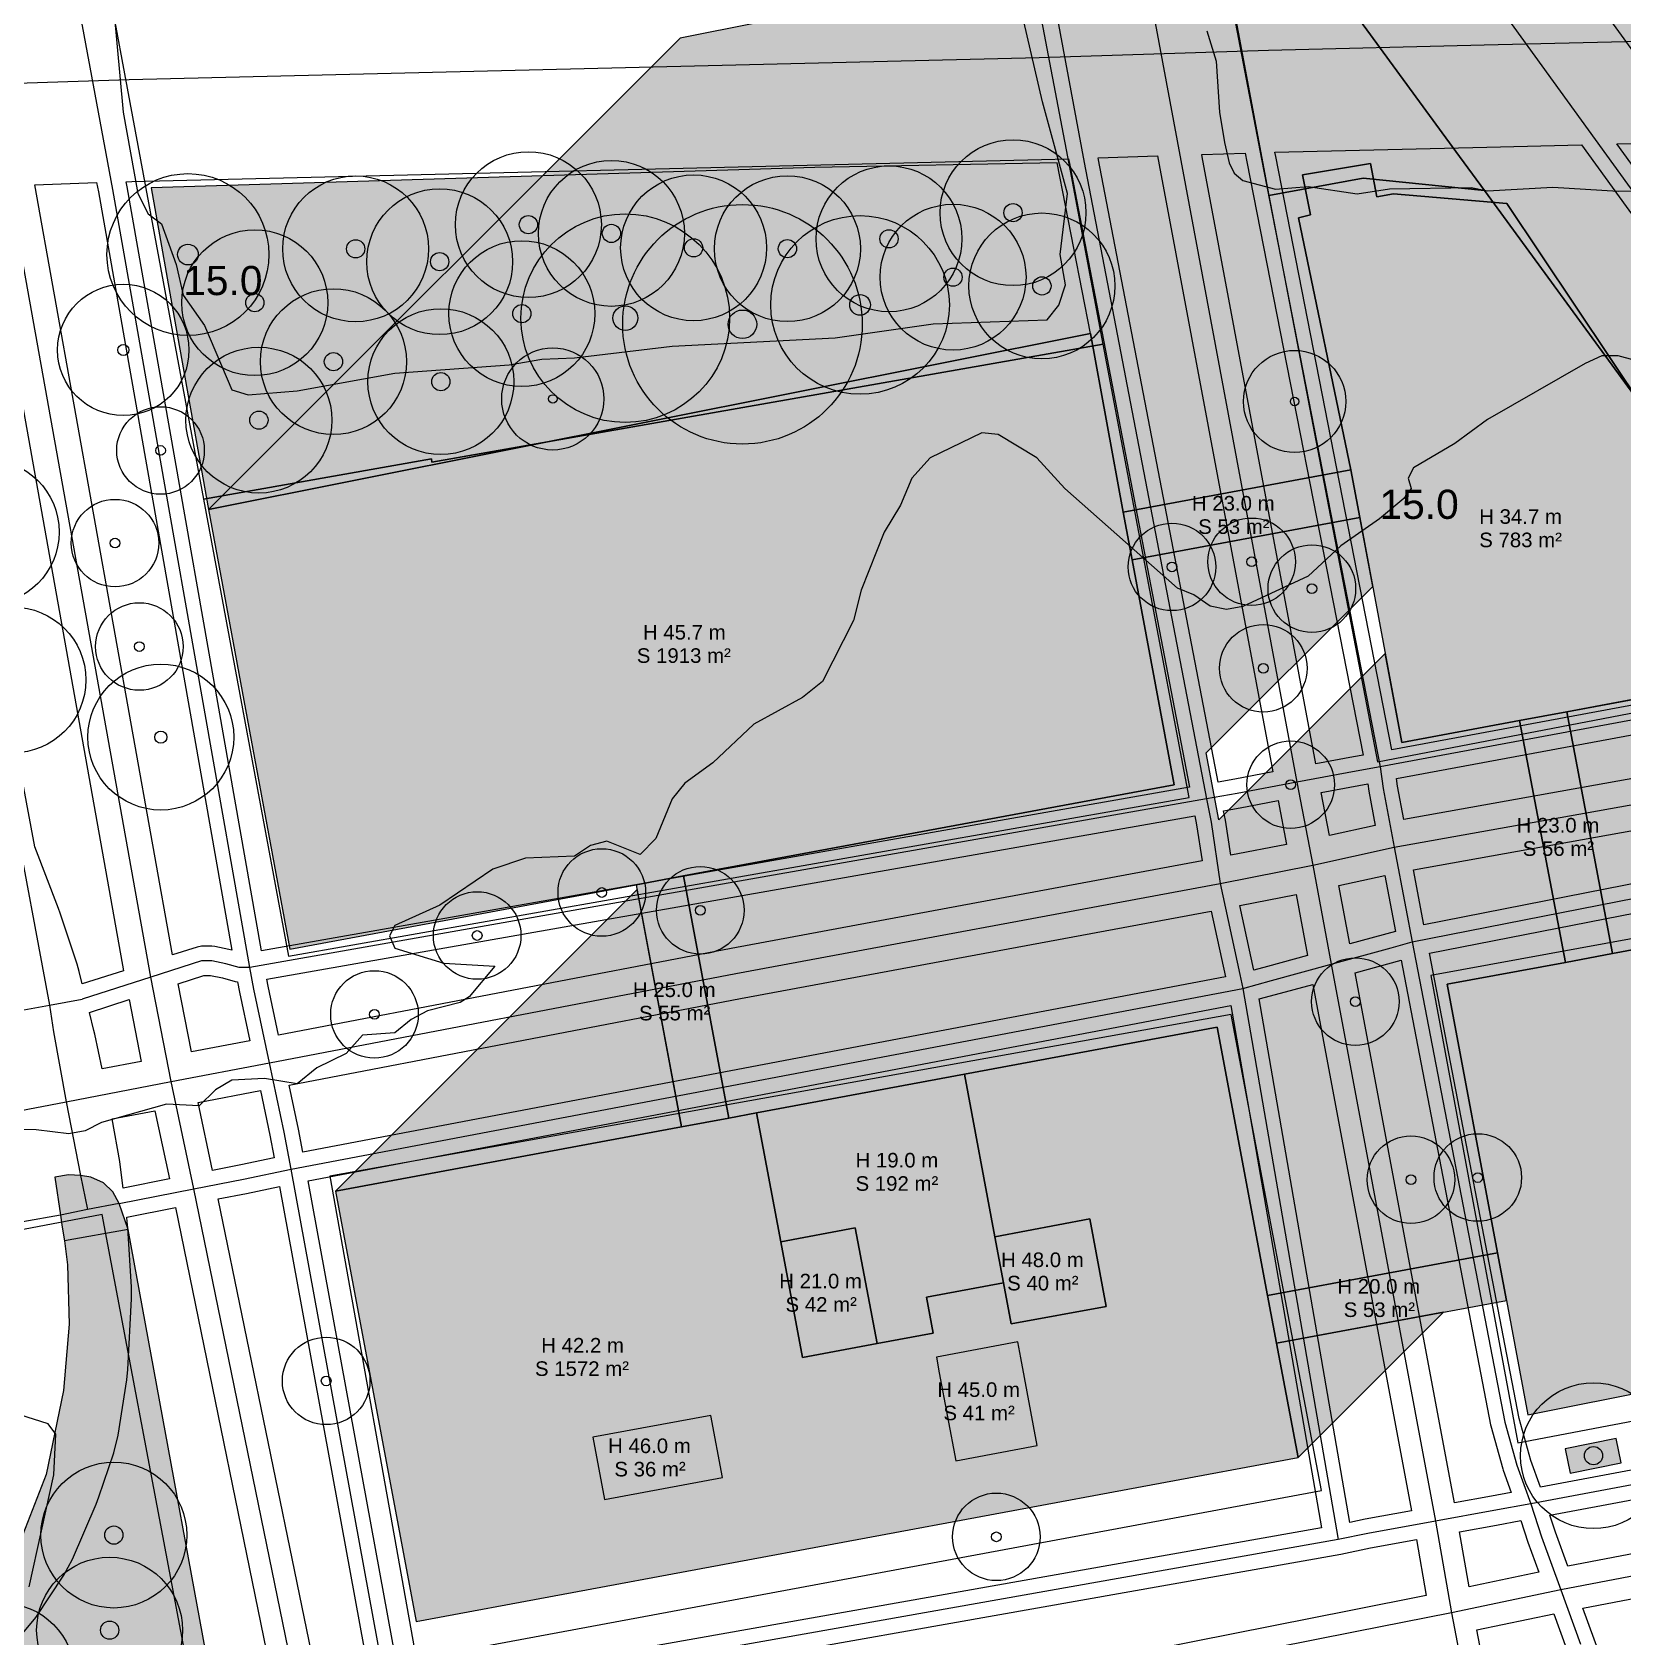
# Model space of a CAD drawing. Header units: metres. Extents: x -8 to 1190, y -11 to 1223.
# Drawn here: x 635 to 744, y 772.1 to 882.1 of the extents above; entities that cross this region are included whole.
import ezdxf

# ---------------------------------------------------------------- set-up
doc = ezdxf.new("R2010")
doc.units = ezdxf.units.M
doc.header["$MEASUREMENT"] = 0
for name, color, linetype, lineweight, true_color in [('TPX_BUILDING_AREAS_TEXT', 7, 'CONTINUOUS', 0, 0x000000), ('TPX_BUILDING_HEIGHTS_TEXT', 7, 'CONTINUOUS', 0, 0x000000), ('TPX_BUILDINGS', 7, 'CONTINUOUS', 0, 0x000000), ('TPX_BUILDINGS_HATCH', 7, 'CONTINUOUS', 0, 0xf0f0f0), ('TPX_BUILDINGS_SHADOWS_HATCH', 7, 'CONTINUOUS', 0, 0x000000), ('TPX_BUILDINGS_SHADOWS_OUTLINES', 7, 'CONTINUOUS', 0, 0x000000), ('TPX_CADASTRES', 7, 'CONTINUOUS', 0, 0x646464), ('TPX_CONTOUR_LINES_5M', 7, 'CONTINUOUS', 0, 0x969696), ('TPX_CONTOUR_LINES_5M_TEXT', 7, 'CONTINUOUS', 0, 0x000000), ('TPX_ROADS_AXES', 7, 'CONTINUOUS', 0, 0x323232), ('TPX_ROADS_CONTOURS', 7, 'CONTINUOUS', 0, 0x646464), ('TPX_VEGETATION_GREEN_SPACES', 7, 'CONTINUOUS', 0, 0x58ba48), ('TPX_VEGETATION_GREEN_SPACES_HATCH', 7, 'CONTINUOUS', 0, 0x58ba48), ('TPX_VEGETATION_TREES_INDIVIDUAL', 7, 'CONTINUOUS', 0, 0x136734)]:
    doc.layers.add(name, color=color, linetype=linetype, lineweight=lineweight, true_color=true_color)
doc.styles.add('TPX_TEXTE', font='arial.ttf')

# ---------------------------------------------------------------- blocks, each defined once
blk = doc.blocks.new('TREETR009_CR072')
at = {"layer": 'TPX_VEGETATION_TREES_INDIVIDUAL'}
for radius in [7.15, 0.851]:
    blk.add_circle((0, 0, 0.04), radius, dxfattribs=at)
blk = doc.blocks.new('TREETR003_CR030')
at = {"layer": 'TPX_VEGETATION_TREES_INDIVIDUAL'}
for radius in [3, 0.333]:
    blk.add_circle((0, 0, 0.04), radius, dxfattribs=at)
blk = doc.blocks.new('TREETR003_CR035')
at = {"layer": 'TPX_VEGETATION_TREES_INDIVIDUAL'}
for radius in [3.5, 0.292]:
    blk.add_circle((0, 0, 0.04), radius, dxfattribs=at)
blk = doc.blocks.new('TREETR010_CR082')
at = {"layer": 'TPX_VEGETATION_TREES_INDIVIDUAL'}
for radius in [8.21, 0.978]:
    blk.add_circle((0, 0, 0.04), radius, dxfattribs=at)
blk = doc.blocks.new('TREETR004_CR045')
at = {"layer": 'TPX_VEGETATION_TREES_INDIVIDUAL'}
for radius in [4.5, 0.375]:
    blk.add_circle((0, 0, 0.04), radius, dxfattribs=at)
blk = doc.blocks.new('TREETR006_CR050')
at = {"layer": 'TPX_VEGETATION_TREES_INDIVIDUAL'}
for radius in [5, 0.625]:
    blk.add_circle((0, 0, 0.04), radius, dxfattribs=at)
blk = doc.blocks.new('TREETR007_CR061')
at = {"layer": 'TPX_VEGETATION_TREES_INDIVIDUAL'}
for radius in [6.12, 0.708]:
    blk.add_circle((0, 0, 0.04), radius, dxfattribs=at)
blk = doc.blocks.new('TREETR004_CR050')
at = {"layer": 'TPX_VEGETATION_TREES_INDIVIDUAL'}
for radius in [5, 0.417]:
    blk.add_circle((0, 0, 0.04), radius, dxfattribs=at)
blk = doc.blocks.new('TREETR007_CR056')
at = {"layer": 'TPX_VEGETATION_TREES_INDIVIDUAL'}
for radius in [5.55, 0.708]:
    blk.add_circle((0, 0, 0.04), radius, dxfattribs=at)

msp = doc.modelspace()

# ---------------------------------------------------------------- hatches: boundary and pattern name
at = {"layer": 'TPX_BUILDINGS_HATCH'}
for points in [[(722.64, 869.61), (721.82, 869.4), (725.4, 852.12), (726.02, 848.85), (728.9, 833.44), (736.97, 834.94), (740.21, 835.54), (757.27, 838.72), (736.09, 870.39), (728.33, 871.04), (727.19, 870.84), (726.74, 873.13), (722.08, 872.35), (722.64, 869.61)], [(707.56, 861.46), (647.11, 849.4), (652.7, 819.27), (676.43, 823.68), (679.67, 824.28), (683.23, 824.95), (713.3, 830.53), (710.41, 845.95), (709.81, 849.21), (707.56, 861.46)], [(725.4, 852.12), (709.81, 849.21), (710.41, 845.95), (726.02, 848.85), (725.4, 852.12)], [(740.21, 835.54), (736.97, 834.94), (740.11, 818.36), (743.34, 818.96), (740.21, 835.54)], [(679.67, 824.28), (676.43, 823.68), (679.53, 807.09), (682.77, 807.69), (679.67, 824.28)], [(740.11, 818.36), (732.01, 816.86), (735.46, 798.45), (736.07, 795.18), (737.54, 787.34), (755.5, 790.92), (758.73, 791.55), (787.29, 796.6), (768.06, 823.56), (743.34, 818.96), (740.11, 818.36)], [(679.53, 807.09), (655.81, 802.67), (661.34, 773.17), (721.78, 784.41), (720.31, 792.25), (719.7, 795.53), (716.25, 813.92), (698.92, 810.69), (701.01, 799.55), (707.52, 800.77), (708.64, 794.77), (702.13, 793.57), (701.6, 796.38), (696.33, 795.4), (696.78, 792.94), (692.93, 792.23), (687.82, 791.28), (686.34, 799.2), (684.68, 808.05), (682.77, 807.69), (679.53, 807.09)], [(691.8, 809.37), (684.68, 808.05), (686.34, 799.2), (691.44, 800.15), (692.93, 792.23), (696.78, 792.94), (696.33, 795.4), (701.6, 796.38), (701.01, 799.55), (698.92, 810.69), (691.8, 809.37)], [(691.44, 800.15), (686.34, 799.2), (687.82, 791.28), (692.93, 792.23), (691.44, 800.15)], [(707.52, 800.77), (701.01, 799.55), (701.6, 796.38), (702.13, 793.57), (708.64, 794.77), (707.52, 800.77)], [(735.46, 798.45), (719.7, 795.53), (720.31, 792.25), (736.07, 795.18), (735.46, 798.45)], [(702.58, 792.34), (697, 791.3), (697.2, 790.22), (698.33, 784.2), (703.91, 785.25), (702.79, 791.25), (702.58, 792.34)], [(681.55, 787.3), (673.46, 785.8), (674.26, 781.54), (682.35, 783.05), (681.55, 787.3)]]:
    msp.add_hatch(color=256, dxfattribs=at).paths.add_polyline_path(points)
at = {"layer": 'TPX_BUILDINGS_SHADOWS_HATCH'}
for points in [[(679.43, 881.71), (647.11, 849.4), (707.56, 861.46), (709.81, 849.21), (725.4, 852.12), (721.82, 869.4), (722.64, 869.61), (722.08, 872.35), (726.74, 873.13), (727.19, 870.84), (728.33, 871.04), (736.09, 870.39), (757.27, 838.72), (753.1, 837.94), (748.12, 832.96), (747.38, 836.88), (740.21, 835.54), (743.34, 818.96), (768.06, 823.56), (787.29, 796.6), (826.53, 835.85), (807.31, 862.81), (775.43, 856.88), (781.8, 863.25), (760.63, 894.93), (752.86, 895.57), (751.73, 895.38), (751.28, 897.66), (746.61, 896.88), (740.44, 890.71), (739.88, 893.77), (679.43, 881.71)], [(682.11, 824.74), (679.67, 824.28), (682.77, 807.69), (684.68, 808.05), (698.92, 810.69), (716.25, 813.92), (719.7, 795.53), (735.46, 798.45), (732.01, 816.86), (740.11, 818.36), (736.97, 834.94), (728.9, 833.44), (727.76, 839.54), (716.35, 828.13), (715.49, 832.72), (726.9, 844.13), (726.02, 848.85), (710.41, 845.95), (713.3, 830.53), (683.23, 824.95), (682.11, 824.74)], [(676.49, 823.35), (655.81, 802.67), (679.53, 807.09), (676.49, 823.35)], [(731.75, 794.38), (720.31, 792.25), (721.78, 784.41), (731.75, 794.38)]]:
    msp.add_hatch(color=256, dxfattribs=at).paths.add_polyline_path(points)
at = {"layer": 'TPX_VEGETATION_GREEN_SPACES_HATCH'}
for points in [[(688.66, 872.85), (643.18, 871.45), (644.53, 863.84), (647.11, 849.4), (707.56, 861.46), (705.27, 873.17), (688.66, 872.85)], [(602.76, 762.6), (597.36, 763.43), (629.64, 750.06), (633.56, 748.33), (638.23, 747.12), (641.69, 746.92), (645.38, 747.25), (661.52, 750.2), (661.22, 751.34), (659.09, 751.36), (656.16, 752), (653.3, 753.68), (650.19, 756.93), (648.9, 760.38), (641.62, 800.05), (641, 801.82), (640.57, 802.62), (639.93, 803.24), (639.05, 803.63), (638.34, 803.74), (637.52, 803.79), (636.58, 803.63), (636.97, 801.04), (637.1, 800.21), (637.24, 799.28), (637.46, 797.62), (637.56, 793.56), (637.17, 789.01), (635.99, 783.26), (634.07, 778.32), (631.25, 774.09), (628.84, 771.18), (626.9, 769.36), (623.5, 766.6), (619.24, 764.43), (615.36, 763.23), (609.99, 762.22), (602.76, 762.6)], [(602.76, 762.6), (597.36, 763.43), (629.64, 750.06), (633.56, 748.33), (638.23, 747.12), (641.69, 746.92), (645.38, 747.25), (661.52, 750.2), (661.22, 751.34), (659.09, 751.36), (656.16, 752), (653.3, 753.68), (650.19, 756.93), (648.9, 760.38), (641.62, 800.05), (637.24, 799.28), (637.46, 797.62), (637.56, 793.56), (637.17, 789.01), (635.99, 783.26), (634.07, 778.32), (631.25, 774.09), (628.84, 771.18), (626.9, 769.36), (623.5, 766.6), (619.24, 764.43), (615.36, 763.23), (609.99, 762.22), (602.76, 762.6)], [(743.59, 785.72), (740.1, 785.01), (740.44, 783.34), (743.93, 784.05), (743.59, 785.72)]]:
    msp.add_hatch(color=256, dxfattribs=at).paths.add_polyline_path(points)

# ---------------------------------------------------------------- linework, layer by layer
at = {"layer": 'TPX_BUILDINGS', "elevation": 0.04}
for points in [[(722.64, 869.61), (721.82, 869.4), (725.4, 852.12), (726.02, 848.85), (728.9, 833.44), (736.97, 834.94), (740.21, 835.54), (757.27, 838.72), (736.09, 870.39), (728.33, 871.04), (727.19, 870.84), (726.74, 873.13), (722.08, 872.35)], [(707.56, 861.46), (647.11, 849.4), (652.7, 819.27), (676.43, 823.68), (679.67, 824.28), (683.23, 824.95), (713.3, 830.53), (710.41, 845.95), (709.81, 849.21)], [(725.4, 852.12), (709.81, 849.21), (710.41, 845.95), (726.02, 848.85)], [(740.21, 835.54), (736.97, 834.94), (740.11, 818.36), (743.34, 818.96)], [(679.67, 824.28), (676.43, 823.68), (679.53, 807.09), (682.77, 807.69)], [(740.11, 818.36), (732.01, 816.86), (735.46, 798.45), (736.07, 795.18), (737.54, 787.34), (755.5, 790.92), (758.73, 791.55), (787.29, 796.6), (768.06, 823.56), (743.34, 818.96)], [(679.53, 807.09), (655.81, 802.67), (661.34, 773.17), (721.78, 784.41), (720.31, 792.25), (719.7, 795.53), (716.25, 813.92), (698.92, 810.69), (701.01, 799.55), (707.52, 800.77), (708.64, 794.77), (702.13, 793.57), (701.6, 796.38), (696.33, 795.4), (696.78, 792.94), (692.93, 792.23), (687.82, 791.28), (686.34, 799.2), (684.68, 808.05), (682.77, 807.69)], [(691.8, 809.37), (684.68, 808.05), (686.34, 799.2), (691.44, 800.15), (692.93, 792.23), (696.78, 792.94), (696.33, 795.4), (701.6, 796.38), (701.01, 799.55), (698.92, 810.69)], [(691.44, 800.15), (686.34, 799.2), (687.82, 791.28), (692.93, 792.23)], [(707.52, 800.77), (701.01, 799.55), (701.6, 796.38), (702.13, 793.57), (708.64, 794.77)], [(735.46, 798.45), (719.7, 795.53), (720.31, 792.25), (736.07, 795.18)], [(702.58, 792.34), (697, 791.3), (697.2, 790.22), (698.33, 784.2), (703.91, 785.25), (702.79, 791.25)], [(681.55, 787.3), (673.46, 785.8), (674.26, 781.54), (682.35, 783.05)]]:
    msp.add_lwpolyline(points, close=True, dxfattribs=at)
at = {"layer": 'TPX_BUILDINGS_SHADOWS_OUTLINES', "elevation": 0.04}
for points in [[(746.61, 896.88), (740.44, 890.71), (739.88, 893.77), (679.43, 881.71), (647.11, 849.4), (707.56, 861.46), (709.81, 849.21), (725.4, 852.12), (721.82, 869.4), (722.64, 869.61), (722.08, 872.35), (726.74, 873.13), (727.19, 870.84), (728.33, 871.04), (736.09, 870.39), (757.27, 838.72)], [(747.38, 836.88), (740.21, 835.54), (743.34, 818.96), (768.06, 823.56)]]:
    msp.add_lwpolyline(points, dxfattribs=at)
for points in [[(682.11, 824.74), (679.67, 824.28), (682.77, 807.69), (684.68, 808.05), (698.92, 810.69), (716.25, 813.92), (719.7, 795.53), (735.46, 798.45), (732.01, 816.86), (740.11, 818.36), (736.97, 834.94), (728.9, 833.44), (727.76, 839.54), (716.35, 828.13), (715.49, 832.72), (726.9, 844.13), (726.02, 848.85), (710.41, 845.95), (713.3, 830.53), (683.23, 824.95)], [(676.49, 823.35), (655.81, 802.67), (679.53, 807.09)], [(731.75, 794.38), (720.31, 792.25), (721.78, 784.41)]]:
    msp.add_lwpolyline(points, close=True, dxfattribs=at)
at = {"layer": 'TPX_CADASTRES', "elevation": 0.02}
for points in [[(749.21, 924), (710.96, 916.98), (711.91, 912.17), (714.61, 898.54), (717.22, 894.98), (732.59, 873.95), (734.55, 871.27), (758.74, 838.17), (766.85, 839.7), (789.91, 844.05), (784.44, 874.89), (784.2, 876.26), (782.21, 887.5), (775.98, 896.36), (774.62, 898.3), (770.51, 904.16), (755.73, 925.2)], [(698.28, 914.23), (637.05, 902.48), (639.05, 891.71), (643.01, 870.43), (646.78, 850.12), (662.39, 852.87), (662.42, 852.64), (708.43, 860.74), (706.18, 872.63), (702.06, 894.32)], [(717.22, 894.98), (714.61, 898.54), (715.29, 894.92), (719.31, 873.48), (719.79, 870.92), (726.24, 872.11), (734.55, 871.27), (732.59, 873.95)], [(726.24, 872.11), (719.79, 870.92), (727.23, 832.1), (758.74, 838.17), (734.55, 871.27)], [(662.39, 852.87), (646.78, 850.12), (652.6, 818.79), (714.33, 829.66), (708.43, 860.74), (662.42, 852.64)], [(768.99, 824.43), (730.88, 817.45), (736.85, 785.42), (790.13, 795.56)], [(717.21, 814.78), (655.43, 803.7), (661.35, 770.61), (723.39, 782.15)]]:
    msp.add_lwpolyline(points, close=True, dxfattribs=at)
msp.add_lwpolyline([(649.83, 748.07), (639.84, 801.08), (568.01, 787.38), (580.64, 721.52)], dxfattribs=at)
at = {"layer": 'TPX_CONTOUR_LINES_5M', "elevation": 0.05}
for points in [[(640.64, 883.62), (641.28, 876.65), (642.27, 871.07), (642.99, 869.68), (643.9, 868.98), (644.9, 866.19), (645.38, 864.1), (646.85, 862.01), (648.72, 857.61), (649.84, 857.27), (653.19, 857.54), (659.89, 858.76), (667.72, 859.31), (669.95, 859.72), (672.19, 859.8), (678.89, 860.6), (690.07, 861.17), (696.77, 862.14), (704.59, 862.4), (705.39, 863.4), (705.85, 864.8), (705.48, 866.89), (705.99, 871.07), (704.27, 877.34), (702.16, 886.41)], [(715.54, 882.22), (716.18, 880.13), (716.39, 876.65), (716.75, 874.56), (717.06, 873.16), (717.41, 872.46), (718, 871.96), (720.24, 871.37), (722.47, 871.54), (725.83, 871.05), (728.06, 871.38), (733.65, 871.48), (734.77, 871.24), (739.24, 871.5), (743.71, 871.23), (751.53, 871.37)], [(744.82, 859.63), (743.71, 859.93), (742.59, 859.93), (741.47, 859.42), (734.77, 855.57), (732.53, 853.93), (729.7, 852.25), (729.32, 851.55), (729.54, 850.85), (729.03, 850.16), (727.36, 848.76), (724.71, 846.92), (722.47, 844.84), (718, 842.76), (716.89, 842.54), (715.77, 842.78), (714.65, 843.55), (713.53, 844), (705.8, 850.85), (703.89, 852.94), (701.24, 854.54), (700.12, 854.65), (696.57, 852.94), (695.32, 851.55), (694.54, 849.7), (693.42, 847.85), (691.84, 843.88), (691.32, 841.79), (689.2, 837.61), (687.83, 836.51), (684.48, 834.68), (681.68, 832.03), (679.77, 830.64), (678.89, 829.56), (677.77, 826.84), (676.71, 825.76), (674.42, 826.66), (673.3, 826.38), (672.19, 825.64), (668.83, 825.51), (666.6, 824.74), (662.96, 822.27), (659.89, 820.88), (659.51, 820.18), (659.89, 819.34), (663.25, 818.31), (666.73, 818.09), (664.99, 816), (664.36, 815.61), (662.13, 815.03), (661.01, 814.45), (659.89, 813.52), (657.66, 813.38), (656.54, 812.12), (654.54, 811.12), (653.19, 810.04), (650.95, 810.39), (648.72, 810.28), (647.6, 809.62), (646.48, 808.53), (644.25, 808.63), (639.78, 807.39), (638.66, 806.8), (637.54, 806.61), (635.31, 806.89), (630.84, 806.95)], [(634.82, 775.56), (636.52, 783.23), (636.66, 786.02), (636.13, 786.72), (634.19, 787.35)]]:
    msp.add_lwpolyline(points, dxfattribs=at)
at = {"layer": 'TPX_ROADS_AXES', "elevation": 0.03}
for points in [[(848.05, 643.87), (849.19, 644.13), (849.35, 644.17), (853.82, 645.19), (855.51, 646.12), (856.33, 647.25), (856.79, 648.79), (856.76, 650.69), (851.79, 675.49), (850.77, 681), (850.16, 687.38), (849.73, 695.34), (848.43, 710.94), (847.22, 720.24), (846.36, 724.95), (844.99, 729.76), (844.07, 732.41), (842.86, 735.06), (841.68, 737.27), (839.48, 740.66), (808.13, 783.61), (728.81, 893.25), (630.27, 1029.59), (492.86, 1218.59)], [(499.75, 1218.59), (869.96, 708.14)], [(676.76, 1013.22), (683.36, 1004.51), (689.9, 969.35), (694.4, 957.69), (693.09, 947.21), (694.85, 937.96), (696.82, 927.65), (696.92, 926.72), (697.76, 921.2), (698.3, 917.67), (698.84, 915.22), (702.85, 896.17), (707.13, 873.18), (715.51, 829.56), (715.82, 827.96), (716.45, 823.77), (717.8, 817.53), (717.99, 816.57), (724.53, 778.79)], [(705.46, 922.66), (705.75, 917.29), (705.78, 916.4), (709.49, 896.28), (713.75, 873.32), (721.7, 830.71), (722.8, 825.02)], [(711.02, 917.29), (711.96, 912.38), (714.87, 896.46), (719.27, 873.42), (727.41, 831.77), (727.61, 830.28), (728.38, 826.25), (729.18, 822.06), (729.61, 819.76), (735.96, 786.85), (736.77, 783.9), (737.74, 781.24), (738.47, 778.97), (739.79, 775.34), (741.13, 771.63)], [(644.56, 810.19), (643.16, 817.34), (633.54, 871.09), (629.41, 894.21), (628.95, 896.79), (628.13, 901.38), (626.81, 908.36)], [(659.05, 769.98), (652.78, 804.18), (652.31, 806.71), (651.3, 811.47), (650.23, 816.52), (649.94, 818), (640.56, 871.35), (636.28, 894.41), (634.8, 902.7), (634.37, 905.04)], [(620.01, 902.42), (620.53, 900.13), (621.67, 893.98), (625.87, 870.81), (636.22, 815.42), (636.5, 813.6), (637.37, 808.8), (638.34, 803.74), (638.83, 801.41)], [(478.23, 872.75), (511.19, 874.95), (533.17, 875.73), (552.42, 876.34), (622.09, 878.24), (641.67, 878.88), (704.04, 880.39), (719.75, 880.88), (734.54, 881.25), (751.03, 881.64)], [(347.16, 862.33), (365.62, 850.04), (467.15, 785.93), (470.74, 784.75), (474.09, 784.07), (479.9, 784.26), (497.2, 788.15), (536.7, 796.68), (549.46, 799.63), (551.55, 800.13), (557.25, 801.34), (562.54, 802.46), (563.35, 802.59), (564.14, 802.59), (564.92, 802.45), (566, 802.29), (567, 802.36), (629.26, 814.15), (634.22, 815.07), (636.22, 815.42), (638.47, 815.83)], [(758.05, 837.46), (727.41, 831.77), (725.77, 831.46), (721.7, 830.71), (717.62, 829.94), (715.51, 829.56), (649.94, 818), (649.22, 818.01), (648.3, 818.27), (647.35, 818.46), (646.64, 818.46), (643.16, 817.34), (638.47, 815.83)], [(722.8, 825.02), (728.38, 826.25), (768.5, 833.44)], [(641, 801.82), (646.12, 802.83), (649.52, 803.5), (652.78, 804.18), (717.99, 816.57), (719.97, 817.12), (724.06, 818.24), (728.16, 819.36), (729.61, 819.76), (767.87, 827.28)], [(644.56, 810.19), (651.3, 811.47), (683.25, 817.6), (716.45, 823.77), (722.8, 825.02)], [(722.8, 825.02), (724.06, 818.24), (731.21, 780.05), (732.29, 773.77)], [(558.76, 793.75), (566.44, 795.22), (637.37, 808.8), (644.56, 810.19)], [(732.29, 773.77), (725.69, 772.46), (661.2, 759.67), (659, 759.57), (656.84, 760.21), (655.16, 761.75), (654.18, 763.95), (653.52, 766.72), (646.12, 802.83), (644.56, 810.19)], [(641, 801.82), (638.83, 801.41), (636.97, 801.04), (631.79, 800.12), (567.79, 788.13), (565.38, 787.68), (560.08, 786.78), (556.77, 786.25), (552.55, 785.6)], [(791.6, 791.34), (737.74, 781.24), (735.21, 780.78), (731.21, 780.05), (726.56, 779.21), (724.53, 778.79), (661.79, 767.67)], [(801.41, 787.54), (791.98, 785.33), (739.79, 775.34), (732.29, 773.77)], [(732.29, 773.77), (734.71, 761.12)]]:
    msp.add_lwpolyline(points, dxfattribs=at)
at = {"layer": 'TPX_ROADS_CONTOURS', "elevation": 0.03}
for points in [[(708.09, 873.51), (712.16, 873.64), (712.27, 873.04), (720.05, 831.41), (717.44, 830.92), (716.31, 830.72), (708.11, 873.37)], [(715.2, 873.73), (718.17, 873.83), (718.28, 873.23), (726.24, 832.56), (725.59, 832.44), (723, 831.96), (715.22, 873.59)], [(720.2, 873.89), (734.71, 874.25), (741.21, 874.4), (765.94, 840.23), (757.85, 838.44), (728.2, 832.93), (720.25, 873.61)], [(743.64, 874.46), (744.99, 874.49), (769.3, 840.97), (768.06, 840.7)], [(641.48, 871.87), (641.87, 871.89), (704.21, 873.4), (706.06, 873.45), (706.15, 873), (714.34, 830.37), (650.76, 819.16), (641.54, 871.52)], [(626.78, 871.39), (631.68, 871.55), (631.82, 870.78), (641.3, 817.79), (638.47, 816.88), (638.26, 817.73), (638.11, 818.23), (636.95, 821.73), (636.84, 822.05), (635.21, 826.27), (626.85, 870.99)], [(635.22, 871.67), (639.45, 871.81), (639.57, 871.17), (648.72, 819.19), (648.5, 819.25), (647.54, 819.44), (647.34, 819.46), (646.64, 819.46), (646.34, 819.41), (644.66, 818.87)], [(728.53, 830.96), (758.23, 836.48), (758.26, 836.48), (767.21, 838.46), (769.44, 835.38), (768.19, 835.16), (729.03, 828.15), (728.6, 830.44)], [(723.37, 830), (725.96, 830.48), (726.56, 830.59), (726.63, 830.09), (727.07, 827.75), (723.93, 827.06)], [(729.69, 824.71), (768, 831.57), (771.35, 826.92), (770.49, 826.76), (769.84, 827.67), (769.18, 828.08), (768.03, 828.27), (767.68, 828.26), (730.41, 820.94)], [(651.11, 817.2), (714.71, 828.4), (714.83, 827.79), (715.21, 825.32), (682.94, 819.32), (651.92, 813.37), (651.21, 816.72)], [(716.68, 828.75), (717.81, 828.96), (720.42, 829.45), (721, 826.45), (717.17, 825.7), (716.81, 828.11)], [(730.79, 818.98), (767.89, 826.26), (768.45, 826.17), (769.23, 825.08), (788.59, 797.82), (789.3, 796.54), (789.71, 795.24), (790.4, 792.13), (738.39, 782.38), (737.73, 784.21), (736.93, 787.08)], [(724.58, 823.62), (727.73, 824.31), (728.46, 820.48), (725.33, 819.62)], [(717.8, 822.25), (721.65, 823.01), (722.42, 818.83), (719.7, 818.08), (718.76, 817.83)], [(652.65, 809.94), (683.58, 815.88), (715.84, 821.88), (716.82, 817.37), (653.58, 805.35), (653.29, 806.92)], [(725.7, 817.65), (728.84, 818.51), (734.97, 786.66), (734.99, 786.59), (735.81, 783.64), (735.83, 783.56), (736.39, 782.01), (735.03, 781.76), (732.5, 781.3)], [(645.03, 816.89), (646.8, 817.46), (647.25, 817.46), (648.07, 817.3), (648.94, 817.05), (649.11, 817.02), (649.25, 816.31), (649.96, 812.99), (645.95, 812.23)], [(719.13, 815.85), (720.23, 816.16), (722.79, 816.85), (729.55, 780.76), (726.38, 780.19), (725.34, 779.97)], [(638.96, 814.93), (641.68, 815.81), (642.51, 811.57), (639.84, 811.06), (639.33, 813.44), (639.27, 813.68)], [(653.95, 803.38), (717.18, 815.4), (723.38, 779.6), (661.88, 768.7), (660.68, 769.14), (660, 770.33)], [(646.4, 808.76), (650.69, 809.57), (651.33, 806.52), (651.62, 804.96), (649.33, 804.48), (647.38, 804.1)], [(640.52, 807.63), (643.45, 808.19), (644.44, 803.52), (641.27, 802.89), (641.09, 804.32), (641.04, 804.7)], [(647.79, 802.14), (649.72, 802.52), (651.98, 802.99), (658.07, 769.8), (658.18, 769.49), (659.12, 767.83), (659.65, 767.39), (661.45, 766.73), (661.96, 766.68), (724.71, 777.8), (726.75, 778.22), (729.9, 778.8), (730.57, 774.96), (725.4, 773.94), (661.01, 761.16), (659.18, 761.08), (657.6, 761.55), (656.41, 762.64), (655.6, 764.43), (654.99, 767.04)], [(739.04, 780.47), (790.28, 790.07), (790.02, 788.98), (790.04, 788.48), (790.58, 786.59), (740.27, 776.96), (739.42, 779.29)], [(741.3, 774.1), (791.4, 783.69), (791.57, 783.1), (792.14, 781.14), (792.22, 780.95), (793.75, 778.05), (793.8, 777.97), (794.41, 777.03), (773.49, 771.86), (744.49, 765.32), (743.07, 769.22), (742.07, 771.97)], [(732.85, 779.33), (735.39, 779.79), (737.05, 780.1), (737.53, 778.62), (738.28, 776.56), (733.51, 775.56)], [(734.04, 772.6), (739.32, 773.71), (740.19, 771.29), (741.19, 768.53), (742.53, 764.85), (737, 763.48), (736.59, 764.07), (735.64, 764.24)]]:
    msp.add_lwpolyline(points, close=True, dxfattribs=at)
msp.add_lwpolyline([(631.97, 769.95), (634.4, 772.38), (635.28, 773.46), (637.2, 776.35), (637.8, 777.45), (639.41, 781.21), (639.6, 781.71), (640.64, 784.74), (640.93, 785.94), (641.51, 789.75), (641.58, 790.45), (641.83, 795.3), (641.83, 796.09), (641.58, 800.16), (641.55, 800.58), (641.51, 800.9), (644.85, 801.56), (652.05, 766.42)], dxfattribs=at)
at = {"layer": 'TPX_VEGETATION_GREEN_SPACES', "elevation": 0}
for points in [[(688.66, 872.85), (643.18, 871.45), (644.53, 863.84), (647.11, 849.4), (707.56, 861.46), (705.27, 873.17)], [(743.59, 785.72), (740.1, 785.01), (740.44, 783.34), (743.93, 784.05)]]:
    msp.add_lwpolyline(points, close=True, dxfattribs=at)
for points in [[(648.9, 760.38), (641.62, 800.05), (641, 801.82), (640.57, 802.62), (639.93, 803.24), (639.05, 803.63), (638.34, 803.74), (637.52, 803.79), (636.58, 803.63), (636.97, 801.04), (637.1, 800.21), (637.24, 799.28), (637.46, 797.62), (637.56, 793.56), (637.17, 789.01), (635.99, 783.26), (634.07, 778.32), (631.25, 774.09), (628.84, 771.18)], [(648.9, 760.38), (641.62, 800.05), (637.24, 799.28), (637.46, 797.62), (637.56, 793.56), (637.17, 789.01), (635.99, 783.26), (634.07, 778.32), (631.25, 774.09), (628.84, 771.18)]]:
    msp.add_lwpolyline(points, dxfattribs=at)

# ---------------------------------------------------------------- block references
at = {"layer": 'TPX_VEGETATION_TREES_INDIVIDUAL'}
for name, p in [('TREETR006_CR050', (702.25, 869.75, 0.04)), ('TREETR006_CR050', (669.04, 868.93, 0.04)), ('TREETR007_CR056', (645.71, 866.88, 0.04)), ('TREETR006_CR050', (674.73, 868.33, 0.04)), ('TREETR006_CR050', (693.75, 867.96, 0.04)), ('TREETR006_CR050', (657.2, 867.27, 0.04)), ('TREETR006_CR050', (662.96, 866.39, 0.04)), ('TREETR006_CR050', (680.36, 867.34, 0.04)), ('TREETR006_CR050', (686.79, 867.28, 0.04)), ('TREETR010_CR082', (683.71, 862.1, 0.04)), ('TREETR006_CR050', (698.14, 865.33, 0.04)), ('TREETR009_CR072', (675.68, 862.52, 0.04)), ('TREETR007_CR061', (691.77, 863.43, 0.04)), ('TREETR006_CR050', (704.23, 864.73, 0.04)), ('TREETR006_CR050', (650.29, 863.58, 0.04)), ('TREETR006_CR050', (668.59, 862.83, 0.04)), ('TREETR004_CR045', (641.28, 860.34, 0.04)), ('TREETR006_CR050', (655.68, 859.54, 0.04)), ('TREETR006_CR050', (663.04, 858.17, 0.04)), ('TREETR006_CR050', (650.57, 855.53, 0.04)), ('TREETR003_CR035', (670.71, 856.98, 0.04)), ('TREETR003_CR035', (721.55, 856.81, 0.04)), ('TREETR003_CR030', (643.83, 853.45, 0.04)), ('TREETR006_CR050', (631.88, 847.86, 0.04)), ('TREETR003_CR030', (640.71, 847.1, 0.04)), ('TREETR003_CR030', (713.14, 845.47, 0.04)), ('TREETR003_CR030', (718.6, 845.82, 0.04)), ('TREETR003_CR030', (722.73, 843.98, 0.04)), ('TREETR006_CR050', (633.71, 837.72, 0.04)), ('TREETR003_CR030', (642.38, 840.01, 0.04)), ('TREETR003_CR030', (719.4, 838.52, 0.04)), ('TREETR004_CR050', (643.85, 833.8, 0.04)), ('TREETR003_CR030', (721.28, 830.54, 0.04)), ('TREETR003_CR030', (674.07, 823.15, 0.04)), ('TREETR003_CR030', (680.82, 821.93, 0.04)), ('TREETR003_CR030', (665.53, 820.2, 0.04)), ('TREETR003_CR030', (725.71, 815.67, 0.04)), ('TREETR003_CR030', (658.49, 814.79, 0.04)), ('TREETR003_CR030', (729.52, 803.46, 0.04)), ('TREETR003_CR030', (734.1, 803.61, 0.04)), ('TREETR003_CR030', (655.18, 789.67, 0.04)), ('TREETR006_CR050', (742.03, 784.54, 0.04)), ('TREETR006_CR050', (640.63, 779.1, 0.04)), ('TREETR003_CR030', (701.11, 778.98, 0.04)), ('TREETR006_CR050', (640.34, 772.58, 0.04)), ('TREETR006_CR050', (632.96, 769.43, 0.04))]:
    msp.add_blockref(name, p, dxfattribs=at)

# ---------------------------------------------------------------- texts
at = {"layer": 'TPX_BUILDING_AREAS_TEXT', "style": 'TPX_TEXTE'}
for s, p in [('S 53 m²', (714.94, 847.73, 0.05)), ('S 783 m²', (734.2, 846.82, 0.05)), ('S 1913 m²', (676.47, 838.89, 0.05)), ('S 56 m²', (737.18, 825.66, 0.05)), ('S 55 m²', (676.62, 814.38, 0.05)), ('S 192 m²', (691.46, 802.7, 0.05)), ('S 40 m²', (701.85, 795.87, 0.05)), ('S 42 m²', (686.66, 794.41, 0.05)), ('S 53 m²', (724.91, 794.05, 0.05)), ('S 1572 m²', (669.49, 790.01, 0.05)), ('S 41 m²', (697.48, 786.97, 0.05)), ('S 36 m²', (674.93, 783.12, 0.05))]:
    msp.add_text(s, height=1, dxfattribs=at).set_placement(p)
at = {"layer": 'TPX_BUILDING_HEIGHTS_TEXT', "style": 'TPX_TEXTE'}
for s, p in [('H 23.0 m', (714.51, 849.33, 0.05)), ('H 34.7 m', (734.2, 848.42, 0.05)), ('H 45.7 m', (676.89, 840.49, 0.05)), ('H 23.0 m', (736.76, 827.26, 0.05)), ('H 25.0 m', (676.2, 815.98, 0.05)), ('H 19.0 m', (691.46, 804.3, 0.05)), ('H 48.0 m', (701.43, 797.47, 0.05)), ('H 21.0 m', (686.23, 796.01, 0.05)), ('H 20.0 m', (724.48, 795.65, 0.05)), ('H 42.2 m', (669.92, 791.61, 0.05)), ('H 45.0 m', (697.06, 788.57, 0.05)), ('H 46.0 m', (674.5, 784.72, 0.05))]:
    msp.add_text(s, height=1, dxfattribs=at).set_placement(p)
at = {"layer": 'TPX_CONTOUR_LINES_5M_TEXT', "style": 'TPX_TEXTE'}
for p in [(645.38, 864.1, 0.05), (727.36, 848.76, 0.05)]:
    msp.add_text('15.0', height=2, dxfattribs=at).set_placement(p)

doc.saveas('drawing.dxf')
